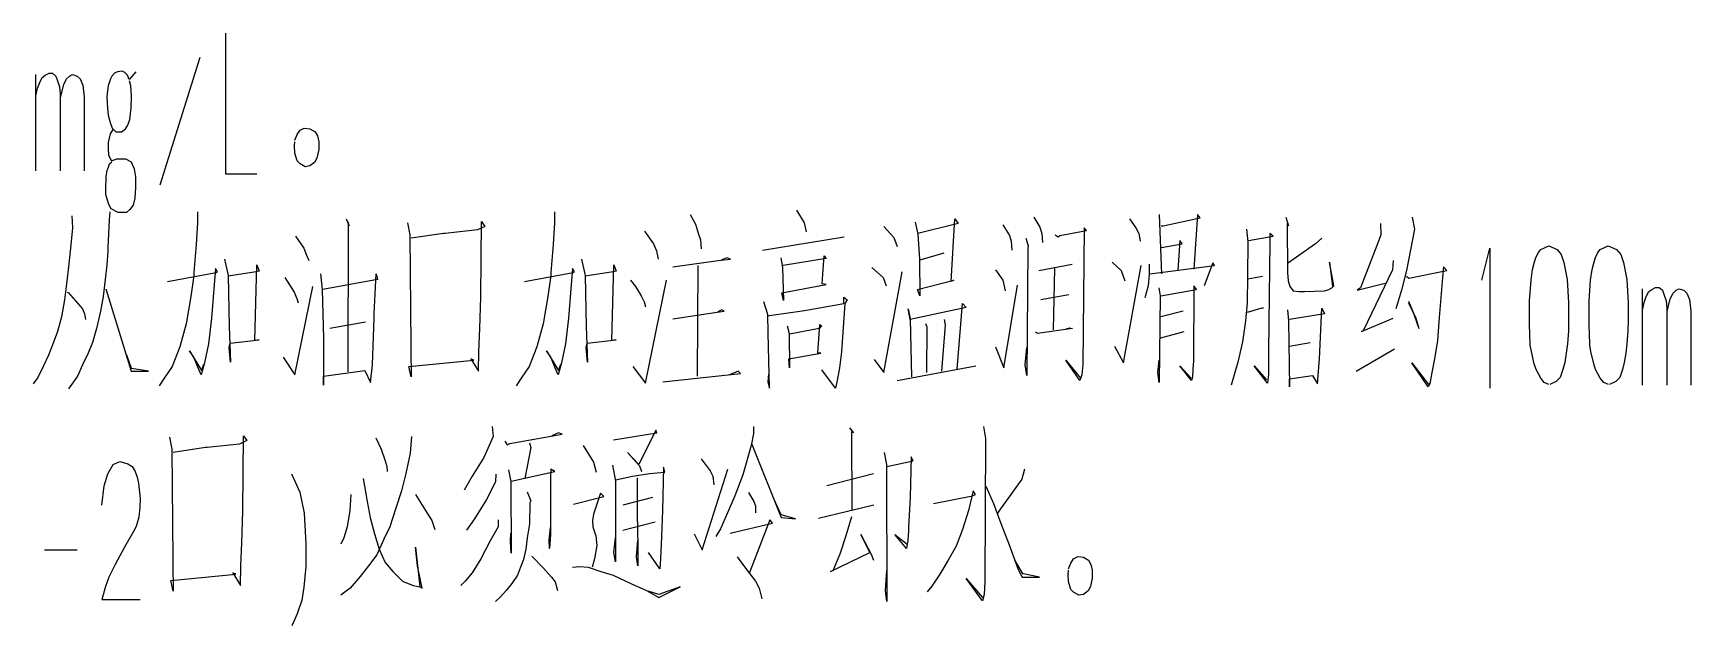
# Model space of a CAD drawing. Extents: x 0 to 8410, y 0 to 11890.
# Drawn here: x 6970.9 to 7435.2, y 9700.2 to 9866.2 of the extents above; entities that cross this region are included whole.
import ezdxf

# ---------------------------------------------------------------- set-up
doc = ezdxf.new("R2010")
doc.units = 0
doc.header["$MEASUREMENT"] = 0
doc.layers.add('6', color=7, linetype='Continuous')
doc.layers.add('8', color=7, linetype='Continuous')

# ---------------------------------------------------------------- blocks, each defined once
blk = doc.blocks.new('BLKENT759')
at = {"layer": '8', "color": 2, "linetype": 'Continuous'}
for p, q in [((7024.8, 9866.19), (7024.8, 9826.79)), ((7017.55, 9859.39), (7006.37, 9823.59)), ((6971.66, 9827.59), (6971.66, 9854.59)), ((6972.71, 9852.39), (6973.43, 9853.79)), ((6973.43, 9853.79), (6974.28, 9854.39)), ((6974.28, 9854.39), (6975.32, 9854.99)), ((6975.32, 9854.99), (6976.3, 9854.99)), ((6976.3, 9854.99), (6977.22, 9854.19)), ((6977.22, 9854.19), (6977.74, 9852.79)), ((6977.74, 9852.79), (6978.26, 9851.19)), ((6979.44, 9851.79), (6980.23, 9853.39)), ((6980.23, 9853.39), (6981.07, 9854.19)), ((6981.07, 9854.19), (6981.86, 9854.59)), ((6981.86, 9854.59), (6983.23, 9854.19)), ((6983.23, 9854.19), (6984.08, 9853.39)), ((6984.08, 9853.39), (6984.8, 9851.59)), ((6992.51, 9853.39), (6991.92, 9851.39)), ((6992.91, 9854.19), (6992.51, 9853.39)), ((6993.69, 9854.99), (6992.91, 9854.19)), ((6994.47, 9855.39), (6993.69, 9854.99)), ((6995.85, 9855.59), (6994.47, 9855.39)), ((6996.56, 9855.19), (6995.85, 9855.59)), ((6997.28, 9854.39), (6996.56, 9855.19)), ((6997.74, 9853.19), (6997.28, 9854.39)), ((6999.64, 9855.39), (6997.74, 9853.19)), ((6998.2, 9851.39), (6997.87, 9852.79)), ((6971.66, 9848.59), (6972.12, 9850.79)), ((6972.12, 9850.79), (6972.71, 9852.39)), ((6978.26, 9851.19), (6978.46, 9849.19)), ((6978.46, 9849.19), (6978.46, 9827.59)), ((6978.53, 9848.19), (6979.44, 9851.79)), ((6984.8, 9851.59), (6985.19, 9848.39)), ((6985.19, 9848.39), (6985.19, 9827.59)), ((6991.66, 9849.99), (6991.53, 9848.39)), ((6991.53, 9848.39), (6991.66, 9845.19)), ((6991.92, 9851.39), (6991.66, 9849.99)), ((6998.4, 9848.59), (6998.2, 9851.39)), ((6998.33, 9845.19), (6998.4, 9848.59)), ((6991.66, 9845.19), (6991.92, 9843.19)), ((6997.94, 9841.99), (6998.33, 9845.19)), ((6991.92, 9843.19), (6992.45, 9841.19)), ((6992.45, 9841.19), (6992.97, 9839.59)), ((6993.23, 9839.19), (6992.45, 9837.99)), ((6992.97, 9839.59), (6994.08, 9838.59)), ((6995.58, 9838.59), (6996.7, 9839.39)), ((6996.7, 9839.39), (6997.42, 9840.39)), ((6997.42, 9840.39), (6997.94, 9841.99)), ((7044.87, 9837.79), (7045.65, 9838.99)), ((7045.65, 9838.99), (7046.83, 9839.59)), ((7046.83, 9839.59), (7048.4, 9839.39)), ((7048.4, 9839.39), (7049.83, 9838.59)), ((6992.45, 9837.99), (6991.92, 9835.59)), ((6991.92, 9835.59), (6991.92, 9833.99)), ((6994.08, 9838.59), (6995.58, 9838.59)), ((7044.08, 9834.59), (7044.21, 9835.79)), ((7044.21, 9832.59), (7044.08, 9834.59)), ((7044.21, 9836.19), (7044.87, 9837.79)), ((7049.83, 9838.59), (7050.49, 9837.39)), ((7050.49, 9837.39), (7050.88, 9835.79)), ((7050.88, 9835.79), (7050.88, 9833.59)), ((6991.92, 9833.99), (6991.99, 9831.99)), ((6991.92, 9828.39), (6992.25, 9829.59)), ((6991.99, 9831.99), (6992.84, 9830.39)), ((6992.25, 9829.59), (6992.91, 9830.19)), ((6992.84, 9830.39), (6994.28, 9830.99)), ((6994.28, 9830.99), (6996.7, 9830.99)), ((6996.7, 9830.99), (6998.33, 9830.19)), ((6998.33, 9830.19), (6999.18, 9828.19)), ((7044.87, 9830.39), (7044.21, 9832.59)), ((7045.65, 9829.59), (7044.87, 9830.39)), ((7047.09, 9828.79), (7045.65, 9829.59)), ((7049.7, 9829.99), (7048.4, 9828.99)), ((7050.36, 9831.19), (7049.7, 9829.99)), ((7050.88, 9833.59), (7050.36, 9831.19)), ((6991.21, 9822.59), (6991.34, 9825.99)), ((6991.34, 9825.99), (6991.6, 9827.79)), ((6991.6, 9827.79), (6991.92, 9828.39)), ((6999.18, 9828.19), (6999.51, 9825.99)), ((6999.51, 9825.99), (6999.57, 9822.99)), ((7024.8, 9826.79), (7033.56, 9826.79)), ((7048.4, 9828.99), (7047.09, 9828.79)), ((6991.27, 9820.99), (6991.21, 9822.59)), ((6991.66, 9819.39), (6991.27, 9820.99)), ((6999.57, 9822.99), (6999.38, 9819.99)), ((6992.12, 9818.19), (6991.66, 9819.39)), ((6992.71, 9816.99), (6992.12, 9818.19)), ((6992.32, 9816.19), (6992.19, 9813.84)), ((6994.67, 9815.99), (6992.71, 9816.99)), ((6997.02, 9815.99), (6994.67, 9815.99)), ((6998, 9816.79), (6997.02, 9815.99)), ((6998.85, 9817.99), (6998, 9816.79)), ((6999.38, 9819.99), (6998.85, 9817.99)), ((7016.89, 9816.19), (7016.89, 9813.06)), ((7116.89, 9816.19), (7116.89, 9813.06)), ((7184.73, 9816.59), (7186.82, 9813.06)), ((6981.86, 9811.68), (6981.34, 9806)), ((6981.73, 9815.02), (6981.86, 9811.68)), ((6992.19, 9813.84), (6991.79, 9806.19)), ((7016.89, 9813.06), (7016.5, 9806.98)), ((7058.59, 9814.23), (7059.37, 9812.27)), ((7059.11, 9813.25), (7058.98, 9771.29)), ((7059.37, 9812.27), (7059.11, 9813.25)), ((7075.71, 9813.06), (7076.37, 9809.72)), ((7095.32, 9811.1), (7086.3, 9810.12)), ((7097.41, 9812.08), (7095.32, 9811.1)), ((7096.24, 9792.27), (7096.5, 9813.45)), ((7096.5, 9813.45), (7097.41, 9812.08)), ((7116.89, 9813.06), (7116.5, 9806.98)), ((7154.93, 9815.41), (7156.37, 9812.66)), ((7156.37, 9812.66), (7157.28, 9809.92)), ((7186.82, 9813.06), (7187.35, 9810.51)), ((7209.18, 9812.08), (7211.92, 9808.94)), ((7217.94, 9813.25), (7218.72, 9809.92)), ((7229.96, 9812.86), (7218.72, 9810.12)), ((7228, 9796.59), (7229.05, 9814.23)), ((7229.05, 9814.23), (7229.96, 9812.86)), ((7242.51, 9812.47), (7244.34, 9809.53)), ((7251.14, 9814.62), (7252.84, 9811.88)), ((7252.84, 9811.88), (7253.36, 9810.12)), ((7258.46, 9809.53), (7265.91, 9810.9)), ((7265.26, 9811.68), (7264.86, 9773.25)), ((7265.91, 9810.9), (7265.26, 9811.68)), ((7277.94, 9814.23), (7279.77, 9811.68)), ((7279.77, 9811.68), (7280.55, 9810.12)), ((7286.3, 9815.41), (7286.95, 9798.74)), ((7286.82, 9812.27), (7287.35, 9812.27)), ((7287.35, 9812.27), (7297.8, 9814.43)), ((7297.02, 9815.41), (7295.97, 9800.12)), ((7297.8, 9814.43), (7297.02, 9815.41)), ((7310.75, 9811.29), (7311.14, 9807.76)), ((7321.73, 9814.62), (7322.51, 9812.27)), ((7322.51, 9812.27), (7322.12, 9812.86)), ((7322.12, 9812.86), (7322.25, 9799.13)), ((7348.26, 9812.86), (7348.39, 9809.72)), ((7357.8, 9811.29), (7355.58, 9799.72)), ((7357.15, 9814.62), (7357.8, 9811.29)), ((7016.5, 9806.98), (7015.85, 9799.13)), ((7044.34, 9809.33), (7046.69, 9806)), ((7076.37, 9809.72), (7076.63, 9778.74)), ((7085.78, 9810.12), (7076.76, 9808.74)), ((7086.3, 9810.12), (7085.78, 9810.12)), ((7116.5, 9806.98), (7115.84, 9799.13)), ((7142.12, 9810.7), (7144.6, 9807.17)), ((7144.6, 9807.17), (7145.52, 9805.21)), ((7157.28, 9809.92), (7157.81, 9808.35)), ((7157.81, 9808.35), (7157.94, 9805.8)), ((7175.19, 9805.41), (7198.07, 9809.13)), ((7211.92, 9808.94), (7212.84, 9806.39)), ((7218.72, 9809.92), (7219.11, 9802.86)), ((7244.34, 9809.53), (7244.86, 9807.96)), ((7244.86, 9807.96), (7244.99, 9805.41)), ((7248.92, 9808.74), (7249.57, 9806.59)), ((7249.57, 9806.59), (7249.44, 9806)), ((7253.36, 9810.12), (7253.62, 9807.57)), ((7257.15, 9809.72), (7257.94, 9809.13)), ((7257.94, 9809.13), (7258.46, 9809.53)), ((7280.55, 9810.12), (7280.94, 9807.96)), ((7286.95, 9806.19), (7292.71, 9807.17)), ((7292.05, 9808.15), (7291.53, 9799.72)), ((7292.71, 9807.17), (7292.05, 9808.15)), ((7311.14, 9807.76), (7311.01, 9798.15)), ((7311.27, 9808.15), (7318.2, 9809.33)), ((7317.28, 9807.76), (7317.02, 9785.02)), ((7318.2, 9809.33), (7317.28, 9810.12)), ((7317.28, 9810.12), (7317.28, 9807.76)), ((7330.09, 9807.17), (7322.25, 9801.68)), ((7331.79, 9808.74), (7330.09, 9807.17)), ((7348.13, 9809.13), (7342.64, 9794.82)), ((7348.39, 9809.72), (7348.13, 9809.13)), ((7393.16, 9805.59), (7395.39, 9806.59)), ((7395.39, 9806.59), (7397.74, 9805.59)), ((7409.83, 9805.59), (7412.05, 9806.59)), ((7412.05, 9806.59), (7414.41, 9805.59)), ((6981.34, 9806), (6980.68, 9799.92)), ((6991.79, 9805.02), (6991.53, 9801.29)), ((6991.79, 9806.19), (6991.79, 9805.02)), ((7024.47, 9802.86), (7025.52, 9798.35)), ((7046.69, 9806), (7047.48, 9804.04)), ((7047.48, 9804.04), (7048.13, 9802.47)), ((7124.47, 9802.86), (7125.52, 9798.35)), ((7145.52, 9805.21), (7145.91, 9802.86)), ((7150.09, 9800.7), (7162.77, 9802.47)), ((7162.77, 9802.47), (7166.17, 9802.86)), ((7165.26, 9803.25), (7163.69, 9802.66)), ((7166.17, 9802.86), (7165.26, 9803.25)), ((7180.29, 9803.25), (7180.81, 9800.51)), ((7192.97, 9803.06), (7180.94, 9801.1)), ((7191.92, 9796), (7192.45, 9803.84)), ((7192.45, 9803.84), (7192.97, 9803.06)), ((7219.11, 9802.86), (7219.24, 9792.66)), ((7219.37, 9802.66), (7226.04, 9804.62)), ((7249.44, 9806), (7249.18, 9770.31)), ((7273.1, 9802.08), (7275.58, 9799.72)), ((7301.33, 9801.88), (7298.85, 9795.41)), ((7301.73, 9801.1), (7301.33, 9801.88)), ((7335.19, 9795.41), (7334.01, 9802.08)), ((7334.01, 9802.08), (7334.8, 9795.21)), ((7351.79, 9802.47), (7351.66, 9799.92)), ((7376.69, 9796.99), (7378.91, 9805.99)), ((7378.91, 9805.99), (7378.91, 9766.79)), ((7390.88, 9799.99), (7391.33, 9801.79)), ((7391.33, 9801.79), (7391.79, 9803.39)), ((7391.79, 9803.39), (7392.51, 9804.79)), ((7392.51, 9804.79), (7393.16, 9805.59)), ((7397.74, 9805.59), (7398.91, 9804.19)), ((7398.91, 9804.19), (7399.63, 9801.99)), ((7399.63, 9801.99), (7400.55, 9797.19)), ((7407.54, 9799.99), (7408, 9801.79)), ((7408, 9801.79), (7408.46, 9803.39)), ((7408.46, 9803.39), (7409.18, 9804.79)), ((7409.18, 9804.79), (7409.83, 9805.59)), ((7414.41, 9805.59), (7415.58, 9804.19)), ((7415.58, 9804.19), (7416.3, 9801.99)), ((7416.3, 9801.99), (7417.22, 9797.19)), ((6980.68, 9799.92), (6980.16, 9795.21)), ((6991.01, 9797.17), (6990.49, 9792.47)), ((6991.53, 9801.29), (6991.01, 9797.17)), ((7008.52, 9796.59), (7022.12, 9799.13)), ((7015.85, 9798.35), (7015.06, 9792.47)), ((7015.85, 9799.13), (7015.85, 9798.35)), ((7021.99, 9800.31), (7021.47, 9794.62)), ((7022.51, 9799.33), (7021.99, 9800.31)), ((7022.12, 9799.13), (7022.51, 9799.33)), ((7033.36, 9799.33), (7025.52, 9798.15)), ((7025.52, 9798.35), (7025.78, 9784.04)), ((7032.97, 9780.12), (7033.49, 9801.29)), ((7034.15, 9799.53), (7033.36, 9799.33)), ((7033.49, 9801.29), (7034.15, 9799.53)), ((7041.34, 9797.76), (7043.95, 9793.64)), ((7051.4, 9798.74), (7051.79, 9794.43)), ((7067.35, 9797.17), (7052.05, 9794.43)), ((7066.43, 9787.57), (7066.96, 9798.74)), ((7066.96, 9798.74), (7067.35, 9797.17)), ((7108.52, 9796.59), (7122.12, 9799.13)), ((7115.84, 9798.35), (7115.06, 9792.47)), ((7115.84, 9799.13), (7115.84, 9798.35)), ((7121.99, 9800.31), (7121.47, 9794.62)), ((7122.51, 9799.33), (7121.99, 9800.31)), ((7122.12, 9799.13), (7122.51, 9799.33)), ((7133.36, 9799.33), (7125.52, 9798.15)), ((7125.52, 9798.35), (7125.78, 9784.04)), ((7132.97, 9780.12), (7133.49, 9801.29)), ((7134.15, 9799.53), (7133.36, 9799.33)), ((7133.49, 9801.29), (7134.15, 9799.53)), ((7138.2, 9796.98), (7139.64, 9795.21)), ((7142.38, 9768.15), (7148.26, 9796.98)), ((7157.02, 9801.1), (7156.89, 9770.12)), ((7180.81, 9800.51), (7181.07, 9791.29)), ((7205.78, 9800.51), (7208.92, 9797.76)), ((7208.92, 9797.76), (7209.83, 9795.41)), ((7209.18, 9771.1), (7214.28, 9799.33)), ((7218.59, 9794.43), (7228.79, 9796.98)), ((7228.79, 9796.98), (7228, 9796.59)), ((7240.42, 9799.92), (7242.51, 9796.98)), ((7242.51, 9796.98), (7243.16, 9794.04)), ((7252.58, 9799.72), (7261.86, 9801.49)), ((7256.63, 9783.06), (7257.02, 9800.31)), ((7275.58, 9799.72), (7276.63, 9796.78)), ((7276.24, 9773.84), (7281.2, 9801.1)), ((7283.43, 9798.55), (7283.16, 9795.41)), ((7283.43, 9801.49), (7283.43, 9798.55)), ((7283.69, 9798.74), (7301.73, 9801.1)), ((7311.01, 9798.15), (7310.88, 9790.7)), ((7311.14, 9797.37), (7315.19, 9798.15)), ((7322.25, 9799.13), (7322.38, 9796.78)), ((7351.66, 9799.92), (7343.42, 9782.86)), ((7355.58, 9799.72), (7354.14, 9794.23)), ((7355.58, 9798.15), (7356.24, 9797.57)), ((7356.24, 9797.57), (7366.82, 9799.72)), ((7365.65, 9797.76), (7364.73, 9786.59)), ((7365.91, 9800.7), (7365.65, 9797.76)), ((7366.82, 9799.72), (7365.91, 9800.7)), ((7390.03, 9791.19), (7390.42, 9796.99)), ((7390.42, 9796.99), (7390.88, 9799.99)), ((7400.55, 9797.19), (7400.94, 9790.79)), ((7406.69, 9791.19), (7407.08, 9796.99)), ((7407.08, 9796.99), (7407.54, 9799.99)), ((7417.22, 9797.19), (7417.61, 9790.79)), ((6980.16, 9795.21), (6979.64, 9791.49)), ((6980.42, 9793.64), (6980.81, 9793.45)), ((6980.81, 9793.45), (6984.73, 9788.94)), ((6990.49, 9792.47), (6989.7, 9788.35)), ((6991.27, 9794.62), (6998.33, 9771.49)), ((7015.06, 9792.47), (7013.75, 9784.82)), ((7021.47, 9794.62), (7020.81, 9786.39)), ((7043.95, 9793.64), (7044.73, 9791.88)), ((7044.21, 9770.51), (7049.18, 9795.21)), ((7051.79, 9794.43), (7052.19, 9780.7)), ((7115.06, 9792.47), (7113.75, 9784.82)), ((7121.47, 9794.62), (7120.81, 9786.39)), ((7139.64, 9795.21), (7141.2, 9792.66)), ((7141.2, 9792.66), (7141.99, 9790.9)), ((7180.55, 9793.45), (7192.97, 9795.8)), ((7181.07, 9791.29), (7180.55, 9793.45)), ((7192.97, 9795.8), (7191.92, 9796)), ((7219.24, 9792.66), (7218.59, 9794.43)), ((7242.77, 9772.47), (7246.56, 9795.61)), ((7260.94, 9792.86), (7253.1, 9791.49)), ((7283.16, 9795.41), (7282.25, 9792.08)), ((7286.17, 9794.82), (7286.56, 9792.66)), ((7286.56, 9792.66), (7286.3, 9768.35)), ((7286.69, 9792.66), (7296.76, 9794.43)), ((7295.97, 9795.41), (7295.84, 9774.43)), ((7296.76, 9794.43), (7295.97, 9795.41)), ((7322.38, 9796.78), (7322.9, 9795.21)), ((7322.9, 9795.21), (7323.82, 9794.04)), ((7323.82, 9794.04), (7325.39, 9793.84)), ((7325.39, 9793.84), (7326.95, 9793.84)), ((7326.95, 9793.84), (7332.58, 9794.04)), ((7332.58, 9794.04), (7333.75, 9794.43)), ((7333.75, 9794.43), (7334.67, 9794.82)), ((7334.67, 9794.82), (7335.19, 9795.41)), ((7341.73, 9794.23), (7349.57, 9796.19)), ((7342.64, 9794.82), (7341.73, 9794.23)), ((7354.14, 9794.23), (7352.58, 9788.94)), ((7421.66, 9767.59), (7421.66, 9794.59)), ((7422.12, 9790.79), (7422.71, 9792.39)), ((7422.71, 9792.39), (7423.43, 9793.79)), ((7423.43, 9793.79), (7424.27, 9794.39)), ((7424.27, 9794.39), (7425.32, 9794.99)), ((7425.32, 9794.99), (7426.3, 9794.99)), ((7426.3, 9794.99), (7427.22, 9794.19)), ((7427.22, 9794.19), (7427.74, 9792.79)), ((7427.74, 9792.79), (7428.26, 9791.19)), ((7429.44, 9791.79), (7430.22, 9793.39)), ((7430.22, 9793.39), (7431.07, 9794.19)), ((7431.07, 9794.19), (7431.86, 9794.59)), ((7431.86, 9794.59), (7433.23, 9794.19)), ((7433.23, 9794.19), (7434.08, 9793.39)), ((7434.08, 9793.39), (7434.8, 9791.59)), ((6979.64, 9791.49), (6978.85, 9786.78)), ((6984.73, 9788.94), (6985.26, 9787.57)), ((6989.7, 9788.35), (6988.66, 9783.45)), ((7044.73, 9791.88), (7045.13, 9790.7)), ((7095.98, 9783.45), (7096.24, 9792.27)), ((7141.99, 9790.9), (7142.38, 9789.53)), ((7150.09, 9786.19), (7161.86, 9787.96)), ((7161.86, 9787.96), (7164.47, 9788.35)), ((7163.82, 9788.74), (7162.64, 9788.15)), ((7164.47, 9788.35), (7163.82, 9788.74)), ((7176.63, 9787.37), (7175.58, 9790.9)), ((7176.5, 9786.98), (7186.96, 9788.55)), ((7186.96, 9788.55), (7197.94, 9790.51)), ((7198.2, 9790.51), (7197.28, 9776.98)), ((7197.94, 9790.51), (7197.94, 9792.27)), ((7197.94, 9792.27), (7198.85, 9791.49)), ((7198.85, 9791.49), (7198.2, 9790.51)), ((7216.5, 9786), (7215.97, 9788.94)), ((7215.97, 9788.94), (7216.5, 9786.19)), ((7232.18, 9789.33), (7216.5, 9786)), ((7229.7, 9772.08), (7231.14, 9790.51)), ((7231.14, 9790.51), (7232.18, 9789.33)), ((7292.97, 9788.35), (7286.69, 9786.78)), ((7310.88, 9790.7), (7310.48, 9785.61)), ((7315.06, 9789.13), (7310.88, 9787.96)), ((7315.45, 9789.13), (7315.06, 9789.13)), ((7322.25, 9788.74), (7322.51, 9785.61)), ((7331.14, 9775.02), (7331.79, 9789.13)), ((7331.79, 9789.13), (7332.58, 9787.57)), ((7356.1, 9791.1), (7357.54, 9787.76)), ((7356.1, 9790.7), (7358.2, 9786.39)), ((7357.54, 9787.76), (7358.46, 9785.02)), ((7390.03, 9784.19), (7390.03, 9791.19)), ((7400.94, 9790.79), (7400.94, 9785.59)), ((7406.69, 9784.19), (7406.69, 9791.19)), ((7417.61, 9790.79), (7417.61, 9785.59)), ((7421.66, 9788.59), (7422.12, 9790.79)), ((7428.26, 9791.19), (7428.46, 9789.19)), ((7428.46, 9789.19), (7428.46, 9767.59)), ((7428.52, 9788.19), (7429.44, 9791.79)), ((7434.8, 9791.59), (7435.19, 9788.39)), ((7435.19, 9788.39), (7435.19, 9767.59)), ((6978.85, 9786.78), (6977.68, 9782.66)), ((6985.26, 9787.57), (6985.52, 9786)), ((6988.66, 9783.45), (6987.48, 9779.53)), ((7013.75, 9784.82), (7011.92, 9778.35)), ((7020.81, 9786.39), (7020.03, 9779.13)), ((7025.78, 9784.04), (7026.17, 9774.04)), ((7063.95, 9785.21), (7054.01, 9783.45)), ((7065.91, 9773.25), (7066.43, 9786.39)), ((7066.43, 9786.39), (7066.43, 9787.57)), ((7095.71, 9776.98), (7095.98, 9783.45)), ((7113.75, 9784.82), (7111.92, 9778.35)), ((7120.81, 9786.39), (7120.03, 9779.13)), ((7125.78, 9784.04), (7126.17, 9774.04)), ((7176.76, 9782.27), (7176.63, 9787.37)), ((7182.12, 9784.23), (7182.64, 9782.08)), ((7191.01, 9783.45), (7182.77, 9781.88)), ((7190.62, 9776.59), (7191.27, 9784.62)), ((7191.66, 9784.23), (7191.01, 9783.45)), ((7191.27, 9784.62), (7191.66, 9784.23)), ((7216.5, 9786.19), (7216.89, 9769.92)), ((7221.33, 9783.84), (7220.94, 9784.82)), ((7221.2, 9771.1), (7221.33, 9783.84)), ((7226.3, 9784.43), (7225.26, 9771.49)), ((7226.04, 9786), (7226.3, 9784.43)), ((7261.99, 9783.45), (7252.18, 9782.08)), ((7260.29, 9783.45), (7261.2, 9783.64)), ((7261.2, 9783.64), (7261.99, 9783.45)), ((7310.48, 9785.61), (7309.57, 9779.72)), ((7317.02, 9785.02), (7316.89, 9776.98)), ((7322.51, 9785.61), (7322.77, 9767.17)), ((7332.58, 9787.57), (7322.77, 9786)), ((7342.9, 9782.66), (7351.79, 9786.39)), ((7358.2, 9786.39), (7358.98, 9783.45)), ((7358.46, 9785.02), (7358.98, 9783.45)), ((7364.73, 9786.59), (7364.21, 9780.12)), ((7390.09, 9782.19), (7390.03, 9784.19)), ((7400.94, 9785.59), (7400.88, 9782.79)), ((7406.76, 9782.19), (7406.69, 9784.19)), ((7417.61, 9785.59), (7417.54, 9782.79)), ((6976.5, 9779.33), (6975.19, 9776)), ((6977.68, 9782.66), (6976.5, 9779.33)), ((6987.48, 9779.53), (6986.3, 9776.59)), ((7020.03, 9779.13), (7018.85, 9773.84)), ((7025.78, 9778.15), (7026.04, 9779.33)), ((7026.04, 9779.33), (7034.15, 9780.31)), ((7034.15, 9780.31), (7032.97, 9780.12)), ((7052.19, 9780.7), (7052.19, 9771.88)), ((7076.63, 9778.74), (7076.63, 9777.57)), ((7120.03, 9779.13), (7118.85, 9773.84)), ((7125.78, 9778.15), (7126.04, 9779.33)), ((7126.04, 9779.33), (7134.15, 9780.31)), ((7134.15, 9780.31), (7132.97, 9780.12)), ((7177.15, 9766.78), (7176.76, 9782.27)), ((7182.64, 9782.08), (7182.77, 9772.47)), ((7252.18, 9782.08), (7251.66, 9782.47)), ((7273.75, 9778.55), (7276.24, 9773.84)), ((7286.69, 9780.9), (7293.23, 9782.66)), ((7309.57, 9779.72), (7308.26, 9774.04)), ((7322.77, 9778.55), (7328.52, 9779.53)), ((7343.42, 9782.86), (7342.9, 9782.66)), ((7364.21, 9780.12), (7363.42, 9775.02)), ((7390.22, 9778.79), (7390.09, 9782.19)), ((7390.55, 9776.99), (7390.22, 9778.79)), ((7400.61, 9779.19), (7400.29, 9776.59)), ((7400.88, 9782.79), (7400.61, 9779.19)), ((7406.89, 9778.79), (7406.76, 9782.19)), ((7407.22, 9776.99), (7406.89, 9778.79)), ((7417.28, 9779.19), (7416.95, 9776.59)), ((7417.54, 9782.79), (7417.28, 9779.19)), ((6975.19, 9776), (6973.75, 9773.06)), ((6986.3, 9776.59), (6984.73, 9773.25)), ((6998.46, 9772.27), (6997.15, 9776)), ((7011.92, 9778.35), (7009.83, 9772.86)), ((7015.85, 9775.41), (7014.67, 9777.17)), ((7014.67, 9777.17), (7018.07, 9771.68)), ((7017.02, 9772.66), (7015.85, 9775.41)), ((7018.85, 9773.84), (7017.94, 9770.51)), ((7026.17, 9774.04), (7025.78, 9778.15)), ((7040.94, 9775.41), (7044.21, 9770.51)), ((7076.11, 9772.86), (7094.28, 9774.62)), ((7076.63, 9777.57), (7076.76, 9769.92)), ((7094.28, 9774.62), (7093.49, 9775.02)), ((7093.49, 9775.02), (7095.58, 9771.49)), ((7095.58, 9771.49), (7095.71, 9776.98)), ((7111.92, 9778.35), (7109.83, 9772.86)), ((7115.84, 9775.41), (7114.67, 9777.17)), ((7114.67, 9777.17), (7118.07, 9771.68)), ((7117.02, 9772.66), (7115.84, 9775.41)), ((7118.85, 9773.84), (7117.94, 9770.51)), ((7126.17, 9774.04), (7125.78, 9778.15)), ((7182.51, 9775.02), (7191.53, 9776.59)), ((7182.77, 9772.47), (7182.51, 9775.02)), ((7191.53, 9776.59), (7190.62, 9776.59)), ((7197.28, 9776.98), (7196.76, 9772.47)), ((7206.43, 9774.82), (7209.18, 9771.1)), ((7240.42, 9778.35), (7242.77, 9772.47)), ((7248.78, 9773.25), (7249.18, 9778.15)), ((7264.08, 9768.94), (7260.16, 9774.62)), ((7260.16, 9774.62), (7264.21, 9769.53)), ((7285.91, 9771.1), (7286.3, 9774.62)), ((7295.84, 9774.43), (7295.71, 9772.08)), ((7308.26, 9774.04), (7306.43, 9767.57)), ((7316.89, 9776.98), (7316.89, 9770.7)), ((7330.61, 9767.96), (7331.14, 9775.02)), ((7341.46, 9771.49), (7352.18, 9777.76)), ((7361.59, 9767.17), (7357.02, 9773.84)), ((7357.02, 9773.84), (7361.73, 9767.76)), ((7363.42, 9775.02), (7362.64, 9771.1)), ((7391.33, 9773.59), (7390.55, 9776.99)), ((7399.9, 9773.99), (7399.37, 9771.99)), ((7400.29, 9776.59), (7399.9, 9773.99)), ((7408, 9773.59), (7407.22, 9776.99)), ((7416.56, 9773.99), (7416.04, 9771.99)), ((7416.95, 9776.59), (7416.56, 9773.99)), ((6972.19, 9769.72), (6970.88, 9767.96)), ((6973.75, 9773.06), (6972.19, 9769.72)), ((6983.3, 9770.12), (6980.81, 9766.59)), ((6984.73, 9773.25), (6983.3, 9770.12)), ((6998.33, 9771.49), (6998.98, 9771.49)), ((7003.17, 9771.49), (6998.46, 9772.27)), ((6998.98, 9771.49), (7003.17, 9771.49)), ((7007.61, 9769.53), (7006.17, 9767.37)), ((7009.83, 9772.86), (7007.61, 9769.53)), ((7017.94, 9770.51), (7017.02, 9772.66)), ((7018.07, 9771.68), (7018.72, 9773.45)), ((7052.19, 9771.88), (7052.19, 9767.57)), ((7052.19, 9770.12), (7063.82, 9771.68)), ((7052.19, 9767.57), (7052.19, 9770.12)), ((7063.82, 9771.68), (7065.39, 9768.35)), ((7065.39, 9768.35), (7065.91, 9773.25)), ((7076.76, 9769.92), (7076.11, 9772.86)), ((7107.61, 9769.53), (7106.17, 9767.37)), ((7109.83, 9772.86), (7107.61, 9769.53)), ((7117.94, 9770.51), (7117.02, 9772.66)), ((7118.07, 9771.68), (7118.72, 9773.45)), ((7138.85, 9772.86), (7142.38, 9768.15)), ((7147.22, 9768.55), (7169.05, 9770.9)), ((7168.39, 9771.49), (7165.91, 9770.51)), ((7169.05, 9770.9), (7168.39, 9771.49)), ((7176.89, 9770.7), (7176.63, 9768.55)), ((7195.58, 9766.78), (7191.79, 9771.88)), ((7196.76, 9772.47), (7196.11, 9768.94)), ((7212.84, 9768.94), (7234.93, 9773.06)), ((7249.18, 9770.31), (7248.78, 9773.25)), ((7264.6, 9770.51), (7264.08, 9768.94)), ((7264.86, 9773.25), (7264.6, 9770.51)), ((7286.3, 9768.35), (7285.91, 9771.1)), ((7295.32, 9768.94), (7292.05, 9773.06)), ((7292.05, 9773.06), (7295.19, 9769.53)), ((7295.58, 9769.92), (7295.32, 9768.94)), ((7295.71, 9772.08), (7295.58, 9769.92)), ((7316.63, 9768.15), (7312.84, 9773.06)), ((7312.84, 9773.06), (7316.37, 9769.13)), ((7316.89, 9770.7), (7316.63, 9768.15)), ((7322.77, 9769.33), (7329.18, 9770.31)), ((7322.77, 9767.17), (7322.77, 9769.33)), ((7329.18, 9770.31), (7330.61, 9767.96)), ((7362.64, 9771.1), (7362.12, 9767.96)), ((7391.86, 9771.99), (7391.33, 9773.59)), ((7393.16, 9769.59), (7391.86, 9771.99)), ((7394.14, 9768.39), (7393.16, 9769.59)), ((7398.59, 9769.79), (7397.48, 9768.59)), ((7399.37, 9771.99), (7398.59, 9769.79)), ((7408.52, 9771.99), (7408, 9773.59)), ((7409.83, 9769.59), (7408.52, 9771.99)), ((7410.81, 9768.39), (7409.83, 9769.59)), ((7415.26, 9769.79), (7414.14, 9768.59)), ((7416.04, 9771.99), (7415.26, 9769.79)), ((7176.63, 9768.55), (7177.15, 9766.78)), ((7196.11, 9768.94), (7195.58, 9766.78)), ((7362.12, 9767.96), (7361.59, 9767.17)), ((7361.73, 9767.76), (7362.25, 9768.35)), ((7395.45, 9767.79), (7394.14, 9768.39)), ((7397.48, 9768.59), (7395.71, 9767.79)), ((7412.12, 9767.79), (7410.81, 9768.39)), ((7414.14, 9768.59), (7412.38, 9767.79)), ((7099.44, 9756), (7099.7, 9753.25)), ((7172.64, 9756), (7172.64, 9754.04)), ((7199.57, 9755.61), (7200.62, 9754.23)), ((7237.09, 9756), (7237.61, 9752.66)), ((7009.05, 9753.06), (7009.7, 9749.72)), ((7028.66, 9751.1), (7019.64, 9750.12)), ((7030.75, 9752.08), (7028.66, 9751.1)), ((7029.57, 9732.27), (7029.83, 9753.45)), ((7029.83, 9753.45), (7030.75, 9752.08)), ((7066.89, 9752.86), (7068.33, 9749.72)), ((7076.83, 9753.25), (7076.44, 9748.55)), ((7099.7, 9753.25), (7097.09, 9747.37)), ((7102.97, 9751.88), (7103.62, 9750.9)), ((7103.62, 9750.9), (7104.41, 9751.29)), ((7104.41, 9751.29), (7119.05, 9753.84)), ((7109.9, 9751.49), (7110.29, 9750.12)), ((7118, 9754.23), (7116.17, 9753.45)), ((7119.05, 9753.84), (7118, 9754.23)), ((7124.93, 9750.7), (7127.81, 9746)), ((7133.43, 9752.27), (7145.59, 9754.23)), ((7145.32, 9755.02), (7140.49, 9745.41)), ((7145.59, 9754.23), (7145.32, 9755.02)), ((7171.99, 9750.7), (7169.64, 9742.47)), ((7172.64, 9754.04), (7171.99, 9750.7)), ((7172.12, 9751.29), (7180.36, 9730.51)), ((7200.62, 9754.23), (7200.09, 9754.62)), ((7200.09, 9754.62), (7200.23, 9732.47)), ((7237.61, 9752.66), (7237.48, 9712.47)), ((6993.3, 9745.39), (6995.19, 9746.19)), ((6995.19, 9746.19), (6997.42, 9745.59)), ((7009.7, 9749.72), (7009.96, 9718.74)), ((7019.11, 9750.12), (7010.1, 9748.74)), ((7019.64, 9750.12), (7019.11, 9750.12)), ((7068.33, 9749.72), (7069.51, 9746.39)), ((7069.51, 9746.39), (7069.9, 9744.82)), ((7076.44, 9748.55), (7075.26, 9742.86)), ((7097.09, 9747.37), (7093.82, 9742.08)), ((7110.29, 9750.12), (7108.59, 9741.49)), ((7127.81, 9746), (7128.59, 9743.25)), ((7140.49, 9745.41), (7137.35, 9748.74)), ((7137.35, 9748.74), (7140.75, 9745.02)), ((7158, 9746.98), (7160.49, 9743.64)), ((7209.24, 9748.74), (7209.9, 9745.41)), ((7210.03, 9744.82), (7217.35, 9746.39)), ((7216.83, 9747.57), (7216.56, 9736.19)), ((7217.35, 9746.39), (7216.83, 9747.57)), ((6990.75, 9739.39), (6991.79, 9742.79)), ((6991.79, 9742.79), (6993.3, 9745.39)), ((6997.42, 9745.59), (6998.59, 9744.79)), ((6998.59, 9744.79), (6999.44, 9743.39)), ((6999.44, 9743.39), (7000.03, 9741.79)), ((7000.03, 9741.79), (7000.42, 9740.19)), ((7043.23, 9742.79), (7045.59, 9737.59)), ((7063.36, 9741.49), (7064.41, 9735.02)), ((7069.9, 9744.82), (7070.03, 9743.45)), ((7075.26, 9742.86), (7074.08, 9737.96)), ((7093.82, 9742.08), (7091.6, 9738.15)), ((7100.49, 9742.66), (7100.36, 9740.51)), ((7104.02, 9743.84), (7104.67, 9740.51)), ((7104.8, 9740.7), (7116.96, 9743.45)), ((7115.91, 9744.04), (7115.78, 9742.08)), ((7115.78, 9742.08), (7115.78, 9725.8)), ((7116.96, 9743.45), (7115.91, 9744.04)), ((7133.17, 9745.21), (7133.95, 9740.7)), ((7133.95, 9741.1), (7138.79, 9742.08)), ((7138.79, 9742.08), (7143.49, 9742.86)), ((7140.1, 9741.68), (7140.1, 9731.68)), ((7140.75, 9745.02), (7141.27, 9743.45)), ((7143.49, 9742.86), (7147.81, 9743.25)), ((7147.42, 9744.62), (7147.15, 9732.47)), ((7147.81, 9743.25), (7147.42, 9744.62)), ((7158.26, 9721.49), (7165.45, 9744.04)), ((7160.49, 9743.64), (7161.27, 9742.08)), ((7161.27, 9742.08), (7161.53, 9739.72)), ((7169.64, 9742.47), (7167.42, 9736.59)), ((7193.17, 9739.53), (7206.24, 9742.86)), ((7209.9, 9745.41), (7209.9, 9744.62)), ((7209.9, 9744.62), (7210.03, 9706.98)), ((7247.81, 9741.29), (7240.88, 9731.68)), ((7248.59, 9744.04), (7247.81, 9741.29)), ((6990.1, 9733.99), (6990.75, 9739.39)), ((7000.42, 9740.19), (7000.88, 9735.79)), ((7045.59, 9737.59), (7046.76, 9731.79)), ((7059.83, 9736.98), (7059.57, 9732.47)), ((7074.08, 9737.96), (7072.38, 9732.86)), ((7078, 9736.98), (7080.75, 9732.47)), ((7100.36, 9740.51), (7097.87, 9735.61)), ((7104.67, 9740.51), (7104.8, 9720.51)), ((7109.25, 9737.76), (7110.29, 9735.21)), ((7129.77, 9737.37), (7128.98, 9734.82)), ((7130.68, 9736.39), (7129.77, 9737.37)), ((7133.95, 9740.7), (7133.95, 9723.25)), ((7167.42, 9736.59), (7165.32, 9731.88)), ((7171.21, 9737.57), (7172.77, 9735.02)), ((7223.1, 9734.43), (7233.95, 9736.59)), ((7234.21, 9737.96), (7232.9, 9732.47)), ((7233.95, 9736.59), (7234.87, 9736.98)), ((7234.87, 9736.98), (7234.21, 9737.96)), ((7237.74, 9739.33), (7239.83, 9734.43)), ((7000.75, 9733.39), (7000.49, 9730.59)), ((7000.88, 9735.79), (7000.75, 9733.39)), ((7029.31, 9723.45), (7029.57, 9732.27)), ((7059.57, 9732.47), (7058.79, 9727.96)), ((7064.41, 9735.02), (7065.32, 9730.51)), ((7072.38, 9732.86), (7070.81, 9727.96)), ((7080.75, 9732.47), (7082.58, 9729.72)), ((7097.87, 9735.61), (7094.47, 9730.12)), ((7110.03, 9734.62), (7109.9, 9728.74)), ((7110.29, 9735.21), (7110.03, 9734.62)), ((7122.19, 9734.23), (7130.68, 9736.39)), ((7128.98, 9734.82), (7127.81, 9731.49)), ((7136.17, 9734.04), (7144.41, 9736.19)), ((7147.15, 9732.47), (7146.89, 9725.21)), ((7172.77, 9735.02), (7173.17, 9733.84)), ((7173.17, 9733.84), (7173.17, 9731.88)), ((7180.36, 9731.29), (7178.4, 9735.61)), ((7190.81, 9730.31), (7206.37, 9734.04)), ((7216.56, 9736.19), (7216.04, 9727.76)), ((7232.9, 9732.47), (7231.21, 9727.17)), ((7239.83, 9734.43), (7241.79, 9729.13)), ((6999.7, 9727.99), (6998.98, 9726.59)), ((7000.49, 9730.59), (6999.7, 9727.99)), ((7046.76, 9731.79), (7047.09, 9726.59)), ((7058.79, 9727.96), (7057.87, 9724.82)), ((7065.32, 9730.51), (7066.5, 9726)), ((7070.81, 9727.96), (7069.11, 9724.43)), ((7082.58, 9729.72), (7083.36, 9727.17)), ((7094.47, 9730.12), (7092.25, 9726.98)), ((7101.14, 9727.96), (7098.92, 9724.04)), ((7101.14, 9729.92), (7101.14, 9727.96)), ((7109.9, 9728.74), (7109.25, 9724.82)), ((7115.39, 9724.23), (7115.78, 9727.76)), ((7127.81, 9731.49), (7127.55, 9729.72)), ((7127.55, 9729.72), (7127.68, 9727.96)), ((7127.68, 9727.96), (7128.46, 9725.41)), ((7136.04, 9726.98), (7145.06, 9729.33)), ((7140.1, 9731.68), (7140.23, 9722.47)), ((7163.36, 9727.37), (7162.06, 9725.21)), ((7165.32, 9731.88), (7163.36, 9727.37)), ((7166.11, 9726.19), (7178, 9728.94)), ((7177.22, 9729.92), (7171.47, 9714.82)), ((7178, 9728.94), (7177.22, 9729.92)), ((7184.41, 9730.12), (7180.36, 9731.29)), ((7180.36, 9730.51), (7184.41, 9730.12)), ((7200.09, 9730.7), (7198.53, 9725.41)), ((7216.04, 9727.76), (7216.04, 9726.78)), ((7241.79, 9729.13), (7244.28, 9722.86)), ((6998.98, 9726.59), (6996.5, 9722.19)), ((7029.05, 9716.98), (7029.31, 9723.45)), ((7047.09, 9726.59), (7047.22, 9723.19)), ((7047.22, 9723.19), (7047.22, 9716.79)), ((7057.87, 9724.82), (7057.09, 9723.06)), ((7066.5, 9726), (7067.81, 9721.68)), ((7069.11, 9724.43), (7067.15, 9720.12)), ((7098.92, 9724.04), (7096.3, 9718.94)), ((7104.54, 9723.84), (7104.67, 9726.19)), ((7104.8, 9720.51), (7104.54, 9723.84)), ((7109.25, 9724.82), (7108.85, 9721.68)), ((7115.52, 9721.88), (7115.39, 9724.23)), ((7115.78, 9725.8), (7115.52, 9721.88)), ((7128.72, 9722.66), (7128.07, 9718.94)), ((7128.46, 9725.41), (7128.72, 9722.66)), ((7133.56, 9720.7), (7133.95, 9724.82)), ((7133.95, 9723.25), (7133.95, 9718.15)), ((7139.83, 9719.53), (7140.23, 9724.23)), ((7146.89, 9725.21), (7146.63, 9718.94)), ((7156.04, 9726), (7158.26, 9721.49)), ((7198.53, 9725.41), (7196.83, 9720.31)), ((7205.19, 9720.7), (7202.71, 9725.8)), ((7202.71, 9725.8), (7205.58, 9720.31)), ((7215.52, 9721.88), (7212.25, 9725.8)), ((7212.25, 9725.8), (7215.65, 9723.06)), ((7215.91, 9724.23), (7215.52, 9721.88)), ((7216.04, 9726.78), (7215.91, 9724.23)), ((7231.21, 9727.17), (7229.38, 9722.47)), ((7244.28, 9722.86), (7246.76, 9716)), ((6983.17, 9721.39), (6974.08, 9721.39)), ((6996.5, 9722.19), (6993.89, 9717.39)), ((7009.96, 9718.74), (7009.96, 9717.57)), ((7067.15, 9720.12), (7064.8, 9716.98)), ((7067.81, 9721.68), (7069.51, 9717.96)), ((7078.53, 9716.98), (7078, 9722.27)), ((7078, 9722.27), (7079.18, 9711.1)), ((7096.3, 9718.94), (7093.82, 9715.02)), ((7108.2, 9718.74), (7107.42, 9716.59)), ((7108.85, 9721.68), (7108.2, 9718.74)), ((7110.55, 9719.72), (7113.82, 9716.39)), ((7128.07, 9718.94), (7127.42, 9716.59)), ((7133.95, 9718.15), (7133.56, 9720.7)), ((7140.23, 9716.98), (7139.83, 9719.53)), ((7140.23, 9722.47), (7140.23, 9721.88)), ((7140.23, 9721.88), (7140.23, 9716.98)), ((7146.37, 9716.19), (7143.23, 9720.7)), ((7146.63, 9718.94), (7146.37, 9716.19)), ((7168.07, 9719.53), (7170.68, 9716)), ((7194.21, 9715.41), (7205.19, 9720.7)), ((7196.83, 9720.31), (7194.87, 9715.61)), ((7205.58, 9720.31), (7206.24, 9718.55)), ((7227.15, 9718.55), (7224.8, 9714.62)), ((7229.38, 9722.47), (7227.15, 9718.55)), ((7245.72, 9718.55), (7248.07, 9714.62)), ((7261.53, 9717.79), (7262.32, 9718.99)), ((7262.32, 9718.99), (7263.49, 9719.59)), ((7263.49, 9719.59), (7265.06, 9719.39)), ((7265.06, 9719.39), (7266.5, 9718.59)), ((7266.5, 9718.59), (7267.15, 9717.39)), ((6992.12, 9713.79), (6991.14, 9711.19)), ((6993.89, 9717.39), (6992.12, 9713.79)), ((7009.44, 9712.86), (7027.61, 9714.62)), ((7009.96, 9717.57), (7010.1, 9709.92)), ((7027.61, 9714.62), (7026.83, 9715.02)), ((7026.83, 9715.02), (7028.92, 9711.49)), ((7028.92, 9711.49), (7029.05, 9716.98)), ((7047.22, 9716.79), (7046.7, 9710.99)), ((7062.45, 9714.04), (7059.7, 9710.7)), ((7064.8, 9716.98), (7062.45, 9714.04)), ((7069.51, 9717.96), (7071.6, 9715.41)), ((7071.6, 9715.41), (7074.34, 9712.66)), ((7079.83, 9710.7), (7078.53, 9716.98)), ((7093.82, 9715.02), (7091.86, 9712.66)), ((7106.5, 9714.43), (7104.93, 9712.08)), ((7107.42, 9716.59), (7106.5, 9714.43)), ((7113.82, 9716.39), (7116.04, 9713.84)), ((7116.04, 9713.84), (7117.09, 9712.47)), ((7121.93, 9716.59), (7124.02, 9716.78)), ((7124.02, 9716.78), (7126.37, 9716.59)), ((7126.37, 9716.59), (7129.9, 9715.41)), ((7129.9, 9715.41), (7133.3, 9714.43)), ((7133.3, 9714.43), (7138.26, 9712.08)), ((7170.68, 9716), (7173.17, 9712.66)), ((7194.87, 9715.61), (7194.21, 9715.41)), ((7209.64, 9710.12), (7210.03, 9715.8)), ((7224.8, 9714.62), (7222.58, 9711.29)), ((7236.83, 9707.17), (7232.25, 9713.45)), ((7232.25, 9713.45), (7236.83, 9708.15)), ((7246.76, 9716), (7247.94, 9713.84)), ((7252.77, 9713.84), (7247.81, 9714.82)), ((7247.94, 9713.84), (7252.77, 9713.84)), ((7260.75, 9714.59), (7260.88, 9715.79)), ((7260.88, 9712.59), (7260.75, 9714.59)), ((7260.88, 9716.19), (7261.53, 9717.79)), ((7267.55, 9713.59), (7267.02, 9711.19)), ((7267.15, 9717.39), (7267.55, 9715.79)), ((7267.55, 9715.79), (7267.55, 9713.59)), ((6991.14, 9711.19), (6990.1, 9707.59)), ((7010.1, 9709.92), (7009.44, 9712.86)), ((7046.7, 9710.99), (7046.11, 9707.39)), ((7059.7, 9710.7), (7057.09, 9708.74)), ((7074.34, 9712.66), (7077.35, 9711.49)), ((7077.35, 9711.49), (7079.18, 9711.1)), ((7079.18, 9711.1), (7079.83, 9710.7)), ((7091.86, 9712.66), (7090.68, 9711.49)), ((7103.36, 9710.12), (7101.79, 9708.35)), ((7104.93, 9712.08), (7103.36, 9710.12)), ((7117.09, 9712.47), (7117.74, 9710.12)), ((7138.26, 9712.08), (7142.71, 9710.12)), ((7142.71, 9710.12), (7146.11, 9708.15)), ((7146.11, 9708.94), (7143.1, 9709.92)), ((7146.11, 9708.15), (7152.12, 9711.1)), ((7152.12, 9711.1), (7146.11, 9708.94)), ((7173.17, 9712.66), (7174.21, 9710.7)), ((7174.21, 9710.7), (7175, 9707.76)), ((7210.03, 9706.98), (7209.64, 9710.12)), ((7222.58, 9711.29), (7221.27, 9709.72)), ((7237.22, 9708.94), (7236.83, 9707.17)), ((7237.48, 9712.47), (7237.22, 9708.94)), ((7261.53, 9710.39), (7260.88, 9712.59)), ((7262.32, 9709.59), (7261.53, 9710.39)), ((7263.75, 9708.79), (7262.32, 9709.59)), ((7265.06, 9708.99), (7263.75, 9708.79)), ((7266.37, 9709.99), (7265.06, 9708.99)), ((7267.02, 9711.19), (7266.37, 9709.99)), ((6990.1, 9707.59), (7000.88, 9707.59)), ((7046.11, 9707.39), (7044.87, 9703.59)), ((7101.79, 9708.35), (7100.36, 9706.98)), ((7044.87, 9703.59), (7043.3, 9700.19))]:
    blk.add_line(p, q, dxfattribs=at)

msp = doc.modelspace()

# ---------------------------------------------------------------- block references
at = {"layer": '6'}
msp.add_blockref('BLKENT759', (0, 0), dxfattribs=at)

doc.saveas('drawing.dxf')
